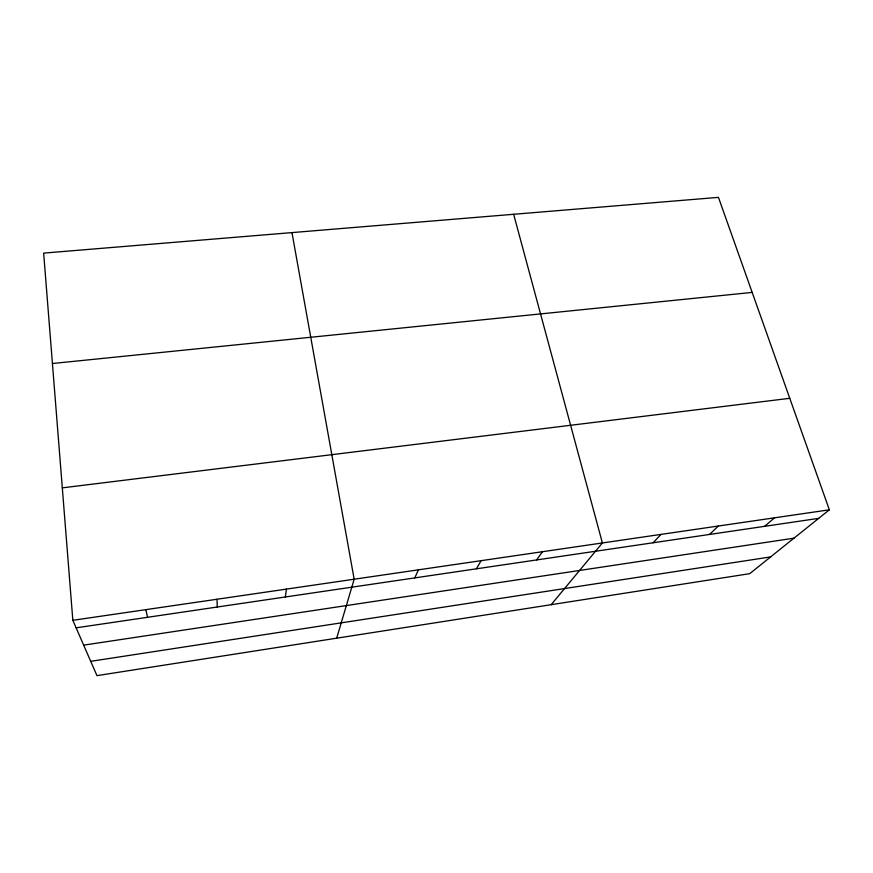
<?xml version="1.0" encoding="UTF-8"?>
<svg xmlns="http://www.w3.org/2000/svg" width="873" height="873" viewBox="0 0 873 873"><rect width="100%" height="100%" fill="white"/><g stroke="black" fill="none" stroke-linecap="round" stroke-linejoin="round"><path stroke-width="1.31" d="M285.362 596.979L286.409 589.111M336.694 638.185L354.165 579.214L291.964 232.6M414.806 577.893L418.374 569.84M476.396 568.814L481.121 560.673M536.611 559.942L542.449 551.714M551.169 604.683L602.392 542.962L513.64 214.289M653.124 542.766L661.014 534.396M709.509 534.451L718.359 526.026M764.683 526.31L774.46 517.831M829.35 509.81L749.711 573.67L96.958 675.637L72.841 620.31L43.65 253.115L718.446 197.363L829.35 509.81L72.841 620.31M90.727 661.33L770.608 556.919M83.666 645.147L793.983 538.172M76.115 627.829L818.699 518.355M62.31 487.854L789.77 398.306M52.424 363.517L752.177 292.411M145.813 609.649L147.581 617.298M216.984 599.249L217.301 607.019"/></g></svg>
